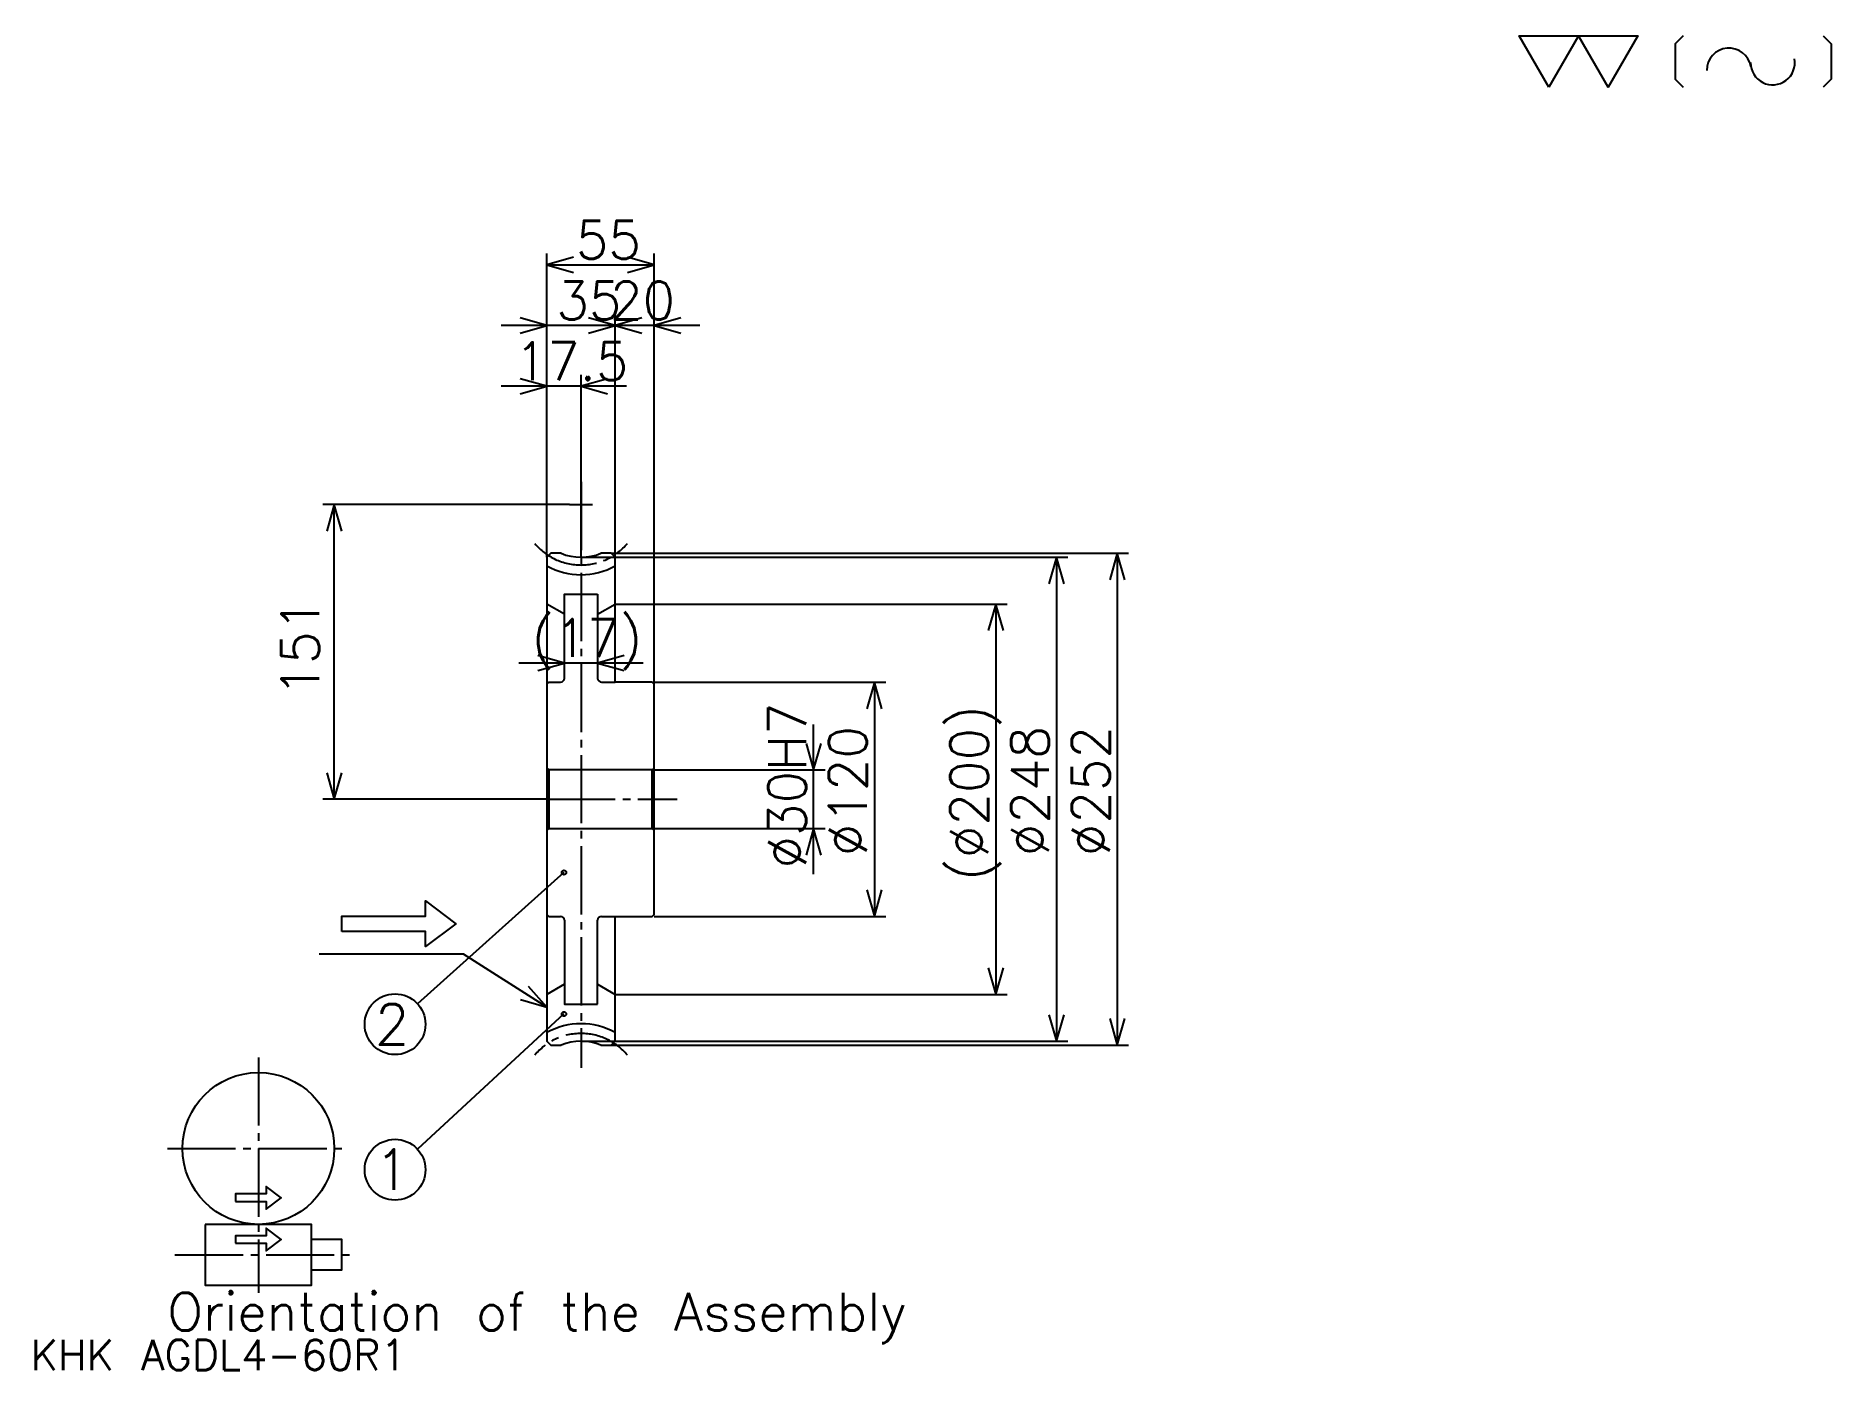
# Model space of a CAD drawing. Extents: x 42 to 961, y 43 to 726.
import ezdxf

# ---------------------------------------------------------------- set-up
doc = ezdxf.new("R2010")
doc.units = 0
doc.linetypes.add('DASHDOT', pattern=[46.666667, 35, -3.888889, 3.888889, -3.888889])
doc.layers.get('0').update_dxf_attribs({"linetype": 'CONTINUOUS'})
doc.layers.add('DASHDOT', color=6, linetype='DASHDOT')
doc.styles.add('KANJI', font='TXT', dxfattribs={"bigfont": 'BIGFONT'})

msp = doc.modelspace()

# ---------------------------------------------------------------- linework, layer by layer
at = {"color": 5}
for p, q in [((303.333313, 461.222229), (303.333313, 614.833374)), ((303.333313, 609), (358.333313, 609)), ((358.333313, 461.222229), (358.333313, 614.833374)), ((338.333313, 461.222229), (338.333313, 583.722229)), ((361.666656, 577.888916), (279.999969, 577.888916)), ((381.666656, 577.888916), (314.999969, 577.888916)), ((320.833313, 486.222229), (320.833313, 552.611084)), ((344.166656, 546.777771), (279.999969, 546.777771)), ((314.999969, 486.222229), (188.611099, 486.222229)), ((194.444427, 335.222229), (194.444427, 486.222229)), ((320.833313, 459.222229), (320.833313, 486.222229)), ((303.333313, 459.222229), (303.333313, 461.222229)), ((336.333313, 461.222229), (358.333313, 461.222229)), ((338.333313, 459.222229), (338.333313, 461.222229)), ((358.333313, 461.222229), (601.388916, 461.222229)), ((358.333313, 394.222229), (358.333313, 461.222229)), ((595.555542, 461.222229), (595.555542, 209.222229)), ((320.833313, 459.222229), (358.333313, 459.222229)), ((358.333313, 459.222229), (570.277771, 459.222229)), ((564.444458, 459.222229), (564.444458, 211.222229)), ((338.333313, 435.222229), (358.333313, 435.222229)), ((358.333313, 435.222229), (539.166626, 435.222229)), ((533.333313, 435.222229), (533.333313, 235.222229)), ((352.666656, 405), (288.999969, 405)), ((358.333313, 395.222229), (476.944397, 395.222229)), ((471.111084, 395.222229), (471.111084, 275.222229)), ((439.999969, 296.888885), (439.999969, 373.555573)), ((358.333313, 350.222229), (445.833313, 350.222229)), ((303.333313, 335.222229), (188.611084, 335.222229)), ((358.333313, 320.222229), (445.833313, 320.222229)), ((312.083313, 297.722229), (237.124359, 230.343384)), ((358.333313, 275.222229), (476.944397, 275.222229)), ((338.333313, 235.222229), (358.333313, 235.222229)), ((358.333313, 235.222229), (539.166626, 235.222229)), ((312.083313, 225.222229), (236.992004, 155.98877)), ((320.833313, 211.222229), (358.333313, 211.222229)), ((336.333313, 209.222229), (358.333313, 209.222229)), ((358.333313, 211.222229), (570.277771, 211.222229)), ((358.333313, 209.222229), (601.388916, 209.222229))]:
    msp.add_line(p, q, dxfattribs=at)
at = {"color": 4}
for p, q in [((312.333313, 430.026062), (303.333313, 435.222229)), ((329.333313, 440.222229), (329.333313, 397.222229)), ((329.333313, 430.026062), (338.333313, 435.222229)), ((331.333313, 395.222229), (338.333313, 395.222229)), ((358.333313, 351.222229), (357.333313, 350.222229)), ((303.333313, 319.222229), (304.333313, 320.222229)), ((358.333313, 319.222229), (357.333313, 320.222229)), ((329.333313, 230.222229), (329.333313, 273.222229)), ((331.333313, 275.222229), (338.333313, 275.222229)), ((312.333313, 240.418381), (303.333313, 235.222229)), ((329.333313, 240.418381), (338.333313, 235.222229))]:
    msp.add_line(p, q, dxfattribs=at)
at = {"color": 7}
for points in [[(816.666687, 700), (801.5, 726.288879), (862.166687, 726.288879), (847, 700), (831.833374, 726.288879), (816.666687, 700)], [(885.422241, 726.288879), (881.377808, 722.244446), (881.377808, 704.044434), (885.422241, 700)], [(957.211121, 726.288879), (961.255554, 722.244446), (961.255554, 704.044434), (957.211121, 700)]]:
    msp.add_lwpolyline(points, dxfattribs=at)
at = {"color": 5}
for points in [[(316.944427, 612.888916), (303.333313, 609), (316.944427, 605.111084)], [(344.722198, 605.111084), (358.333313, 609), (344.722198, 612.888916)], [(289.722198, 574), (303.333313, 577.888916), (289.722198, 581.777771)], [(324.722198, 574), (338.333313, 577.888916), (324.722198, 581.777771)], [(351.944427, 581.777771), (338.333313, 577.888916), (351.944427, 574)], [(371.944427, 581.777771), (358.333313, 577.888916), (371.944427, 574)], [(289.722198, 542.888916), (303.333313, 546.777771), (289.722198, 550.666687)], [(334.444427, 550.666687), (320.833313, 546.777771), (334.444427, 542.888916)], [(198.333313, 472.611115), (194.444427, 486.222229), (190.555542, 472.611115)], [(599.444458, 447.611115), (595.555542, 461.222229), (591.666626, 447.611115)], [(568.333313, 445.611115), (564.444458, 459.222229), (560.555542, 445.611115)], [(537.222168, 421.611115), (533.333313, 435.222229), (529.444458, 421.611115)], [(298.722198, 401.111115), (312.333313, 405), (298.722198, 408.888885)], [(342.944427, 408.888885), (329.333313, 405), (342.944427, 401.111115)], [(474.999969, 381.611115), (471.111084, 395.222229), (467.222198, 381.611115)], [(436.111084, 363.833344), (439.999969, 350.222229), (443.888855, 363.833344)], [(190.555542, 348.833344), (194.444427, 335.222229), (198.333313, 348.833344)], [(443.888855, 306.611115), (439.999969, 320.222229), (436.111084, 306.611115)], [(467.222198, 288.833344), (471.111084, 275.222229), (474.999969, 288.833344)], [(198.333313, 267.555573), (198.333313, 275.333344), (241.111084, 275.333344), (241.111084, 283.111115), (256.666656, 271.444458), (241.111084, 259.777771), (241.111084, 267.555573), (198.333313, 267.555573)], [(303.333313, 228.666672), (260.555542, 255.888885), (186.666656, 255.888885)], [(529.444458, 248.833344), (533.333313, 235.222229), (537.222168, 248.833344)], [(289.762299, 232.693237), (303.333313, 228.666672), (293.937988, 239.255051)], [(560.555542, 224.833344), (564.444458, 211.222229), (568.333313, 224.833344)], [(591.666626, 222.833344), (595.555542, 209.222229), (599.444458, 222.833344)], [(143.88887, 129.111115), (159.444427, 129.111115), (159.444427, 125.222229), (167.222198, 131.055557), (159.444427, 136.888901), (159.444427, 133), (143.88887, 133), (143.88887, 129.111115)], [(128.333313, 117.444458), (128.333313, 86.333344), (182.777756, 86.333344), (182.777756, 117.444458), (128.333313, 117.444458)], [(143.88887, 107.722229), (159.444427, 107.722229), (159.444427, 103.833344), (167.222198, 109.666672), (159.444427, 115.5), (159.444427, 111.611115), (143.88887, 111.611115), (143.88887, 107.722229)], [(182.777756, 94.111115), (198.333313, 94.111115), (198.333313, 109.666672), (182.777756, 109.666672)]]:
    msp.add_lwpolyline(points, dxfattribs=at)
at = {"color": 4}
for points in [[(310.635284, 461.222229), (305.333313, 461.222229), (303.333313, 459.222229), (303.333313, 319.222229)], [(331.031342, 209.222229), (336.333313, 209.222229), (338.333313, 211.222229), (338.333313, 275.222229), (357.333313, 275.222229), (358.333313, 276.222229), (358.333313, 394.222229), (357.333313, 395.222229), (338.333313, 395.222229), (338.333313, 459.222229), (336.333313, 461.222229), (331.031342, 461.222229)], [(312.333313, 397.222229), (312.333313, 440.222229), (329.333313, 440.222229)], [(303.333313, 394.222229), (304.333313, 395.222229), (310.333313, 395.222229)], [(303.333313, 351.222229), (304.333313, 350.222229), (304.333313, 320.222229), (357.333313, 320.222229), (357.333313, 350.222229), (304.333313, 350.222229)], [(303.333313, 319.222229), (303.333313, 211.222229), (305.333313, 209.222229), (310.635284, 209.222229)], [(303.333313, 276.222229), (304.333313, 275.222229), (310.333313, 275.222229)], [(312.333313, 273.222229), (312.333313, 230.222229), (329.333313, 230.222229)]]:
    msp.add_lwpolyline(points, dxfattribs=at)
at = {"color": 5}
for centre, radius in [((312.083313, 297.722229), 1.166667), ((225.555542, 219.944458), 15.555556), ((312.083313, 225.222229), 1.166667), ((155.555542, 156.333344), 38.888889), ((225.555542, 145.444458), 15.555556)]:
    msp.add_circle(centre, radius, dxfattribs=at)
at = {"color": 7}
for centre, start, end in [((908.930603, 708.641418), 10, 180), ((931.334961, 712.591919), 180, 10)]:
    msp.add_arc(centre, 11.375, start, end, dxfattribs=at)
at = {"color": 4}
for centre, radius, start, end in [((320.833313, 486.222229), 27, 247.808394163, 292.191603888), ((320.833313, 486.222229), 36, 240.91470233, 299.08529767), ((310.333313, 397.222229), 2, 270, 0), ((331.333313, 397.222229), 2, 180, 270), ((310.333313, 273.222229), 2, 0, 90), ((331.333313, 273.222229), 2, 90, 180), ((320.833313, 184.222229), 36, 60.91470233, 119.08529767), ((320.833313, 184.222229), 27, 67.808396112, 112.191605837)]:
    msp.add_arc(centre, radius, start, end, dxfattribs=at)
at = {"layer": 'DASHDOT', "color": 7}
for p, q in [((320.833313, 497.888916), (320.833313, 197.555557)), ((314.999969, 486.222229), (326.666656, 486.222229)), ((303.333313, 335.222229), (369.999969, 335.222229)), ((155.555542, 203), (155.555542, 82.444458)), ((108.88887, 156.333344), (202.222198, 156.333344)), ((112.777756, 101.888901), (206.111084, 101.888901))]:
    msp.add_line(p, q, dxfattribs=at)
for centre, start, end in [((320.833313, 486.222229), 220.000008502, 319.999993502), ((320.833313, 184.222229), 40.000006498, 139.999991498)]:
    msp.add_arc(centre, 31, start, end, dxfattribs=at)

# ---------------------------------------------------------------- texts
at = {"color": 7, "style": 'KANJI'}
for s, height, p in [('55', 19.444444, (318.194427, 612.111084)), ('35', 19.444444, (308.194427, 581)), ('20', 19.444444, (335.694427, 581)), ('17.5', 19.444444, (286.805542, 549.888916)), ('(17)', 19.444444, (295.555542, 408.111115)), ('2', 20.740741, (215.185165, 209.574081)), ('1', 20.740741, (215.185165, 135.074081)), ('Orientation of the Assembly', 19.444445, (108.88887, 63)), ('KHK AGDL4-60R1', 15.555556, (38.888889, 42.777779))]:
    msp.add_text(s, height=height, dxfattribs=at).set_placement(p)
for s, p in [('151', (186.666656, 387.875)), ('%%c30H7', (436.111084, 299.736115)), ('(%%c200)', (529.444458, 293.416687)), ('%%c120', (467.222198, 306.055573)), ('%%c248', (560.555542, 306.055542)), ('%%c252', (591.666626, 306.055542))]:
    msp.add_text(s, height=19.444444, rotation=90, dxfattribs=at).set_placement(p)

doc.saveas('drawing.dxf')
